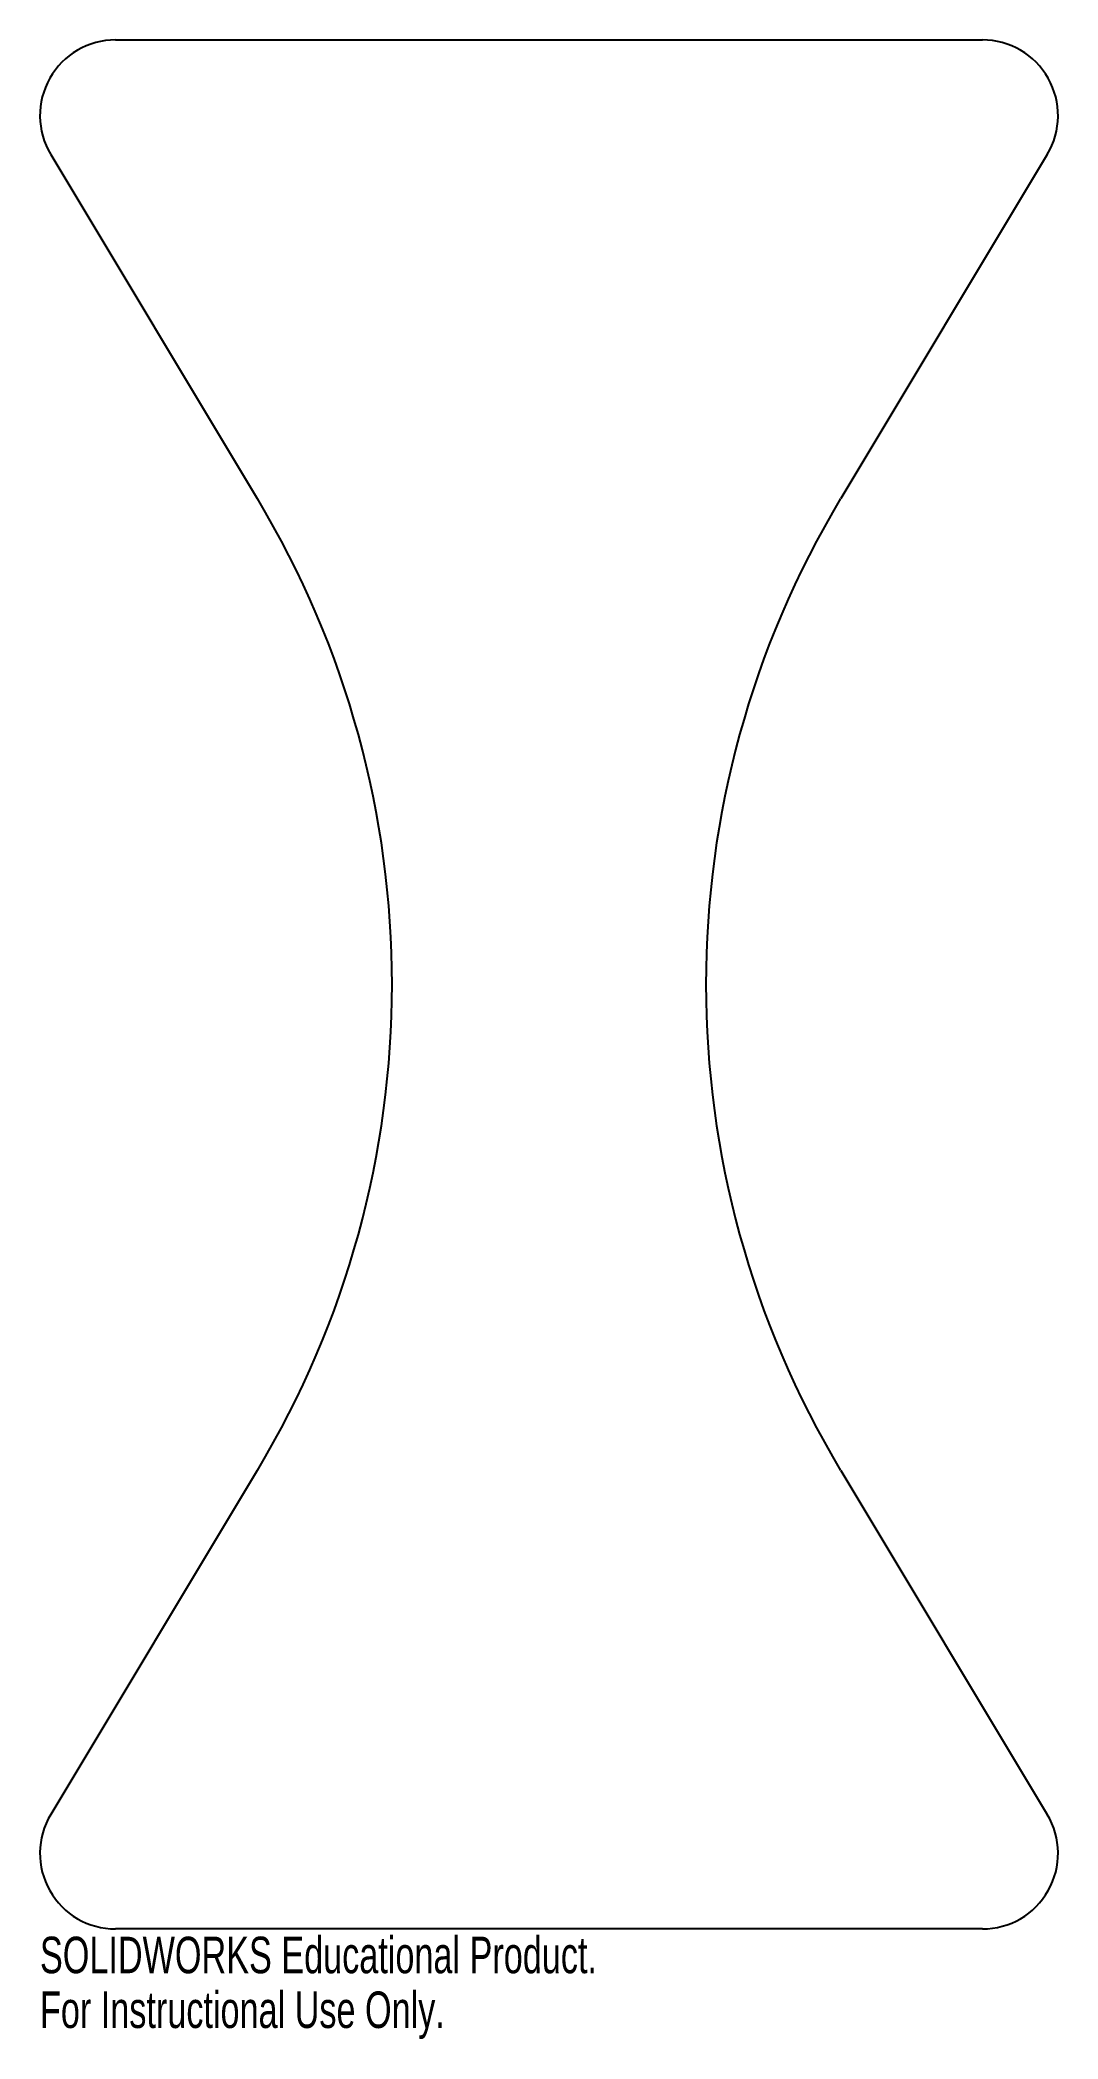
# Model space of a CAD drawing. Header units: millimetres. Extents: x -517 to -383, y -1065 to -800.
import ezdxf

# ---------------------------------------------------------------- set-up
doc = ezdxf.new("R2010")
doc.units = ezdxf.units.MM
doc.styles.add('SLDTEXTSTYLE0', font='TXT', dxfattribs={"width": 0.7})

msp = doc.modelspace()

# ---------------------------------------------------------------- linework, layer by layer
at = {"color": 7, "linetype": 'Continuous', "lineweight": 25}
for p, q in [((-507.34, -800), (-392.66, -800)), ((-515.91, -815.14), (-488.59, -860.69)), ((-384.09, -815.14), (-411.41, -860.69)), ((-488.59, -989.31), (-515.91, -1034.86)), ((-411.41, -989.31), (-384.09, -1034.86)), ((-392.66, -1050), (-507.34, -1050))]:
    msp.add_line(p, q, dxfattribs=at)
for centre, radius, start, end in [((-507.34, -810), 10, 90, 210.9638), ((-392.66, -810), 10, 329.0362, 90), ((-595.77, -925), 125, 329.0362, 30.9638), ((-304.23, -925), 125, 149.0362, 210.9638), ((-507.34, -1040), 10, 149.0362, 270), ((-392.66, -1040), 10, 270, 30.9638)]:
    msp.add_arc(centre, radius, start, end, dxfattribs=at)

# ---------------------------------------------------------------- texts
at = {"color": 7, "linetype": 'Continuous', "char_height": 4.8336, "attachment_point": 1, "style": 'SLDTEXTSTYLE0'}
for s, insert in [('SOLIDWORKS Educational Product.', (-517.34, -1051.02)), ('For Instructional Use Only.', (-517.34, -1058.27))]:
    msp.add_mtext(s, dxfattribs=dict(at, insert=insert))

doc.saveas('drawing.dxf')
